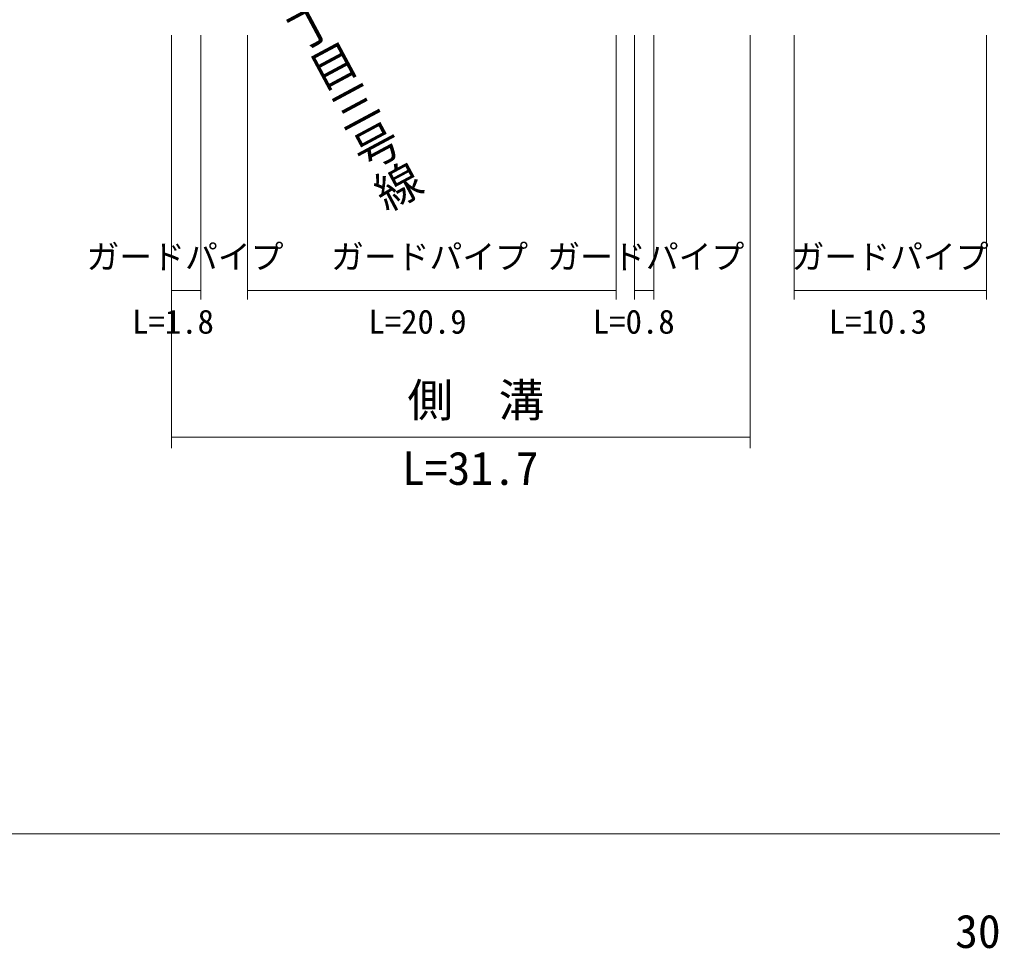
# Model space of a CAD drawing. Units: millimetres, scale not verified. Extents: x 40000 to 680000, y 20000 to 380000.
# Drawn here: x 313422 to 366774, y 198715 to 249662 of the extents above; entities that cross this region are included whole.
import ezdxf
from ezdxf.enums import TextEntityAlignment as Align

# ---------------------------------------------------------------- set-up
doc = ezdxf.new("R2010")
doc.units = ezdxf.units.MM
doc.header["$LTSCALE"] = 1000
doc.layers.add('M-BMK-HTXT', color=7, linetype='Continuous')
doc.layers.add('M-STR-HTXT', color=7, linetype='Continuous', lineweight=13)
doc.layers.add('M-TTL-BAND', color=7, linetype='Continuous', lineweight=13)
doc.styles.add('@ＭＳ ゴシック', font='')
doc.styles.add('ＭＳ ゴシック', font='')
doc.styles.get('@ＭＳ ゴシック').set_extended_font_data('@MS Gothic')
doc.styles.get('ＭＳ ゴシック').set_extended_font_data('MS Gothic')

msp = doc.modelspace()

# ---------------------------------------------------------------- linework, layer by layer
at = {"layer": 'M-STR-HTXT'}
for p, q in [((321765, 248799), (321765, 226153)), ((323362, 248799), (323362, 234299)), ((325920, 248799), (325920, 234299)), ((346132, 248799), (346132, 234299)), ((347136, 248799), (347136, 234299)), ((348211, 248799), (348211, 234299)), ((353489, 248799), (353489, 226153)), ((355899, 248799), (355899, 234299)), ((366447, 248799), (366447, 234299)), ((321765, 234799), (323362, 234799)), ((325920, 234799), (346132, 234799)), ((347136, 234799), (348211, 234799)), ((355899, 234799), (366447, 234799)), ((321765, 226765), (353489, 226765))]:
    msp.add_line(p, q, dxfattribs=at)
at = {"layer": 'M-TTL-BAND'}
msp.add_line((40000, 205000), (579000, 205000), dxfattribs=at)

# ---------------------------------------------------------------- texts
at = {"layer": 'M-BMK-HTXT', "style": '@ＭＳ ゴシック'}
msp.add_text('市道葵二丁目三号線', height=1833, rotation=298.189, dxfattribs=at).set_placement((328124, 248640), align=Align.BOTTOM_CENTER)
at = {"layer": 'M-STR-HTXT', "style": 'ＭＳ ゴシック'}
for s, height, p in [('ガードパイプ', 1320, (322498, 235594)), ('ガードパイプ', 1320, (335905, 235594)), ('ガードパイプ', 1320, (347764, 235594)), ('ガードパイプ', 1320, (361154, 235594)), ('L=1.8', 1320, (321839, 232035)), ('L=20.9', 1320, (335246, 232035)), ('L=0.8', 1320, (347104, 232035)), ('L=10.3', 1320, (360494, 232035)), ('側\u3000溝', 1833, (338442, 227321)), ('L=31.7', 1833, (338139, 223588))]:
    msp.add_text(s, height=height, dxfattribs=at).set_placement(p, align=Align.BOTTOM_CENTER)
at = {"layer": 'M-TTL-BAND', "style": 'ＭＳ ゴシック'}
msp.add_text('300.0', height=1833, dxfattribs=at).set_placement((367844, 198195), align=Align.BOTTOM_CENTER)

doc.saveas('drawing.dxf')
